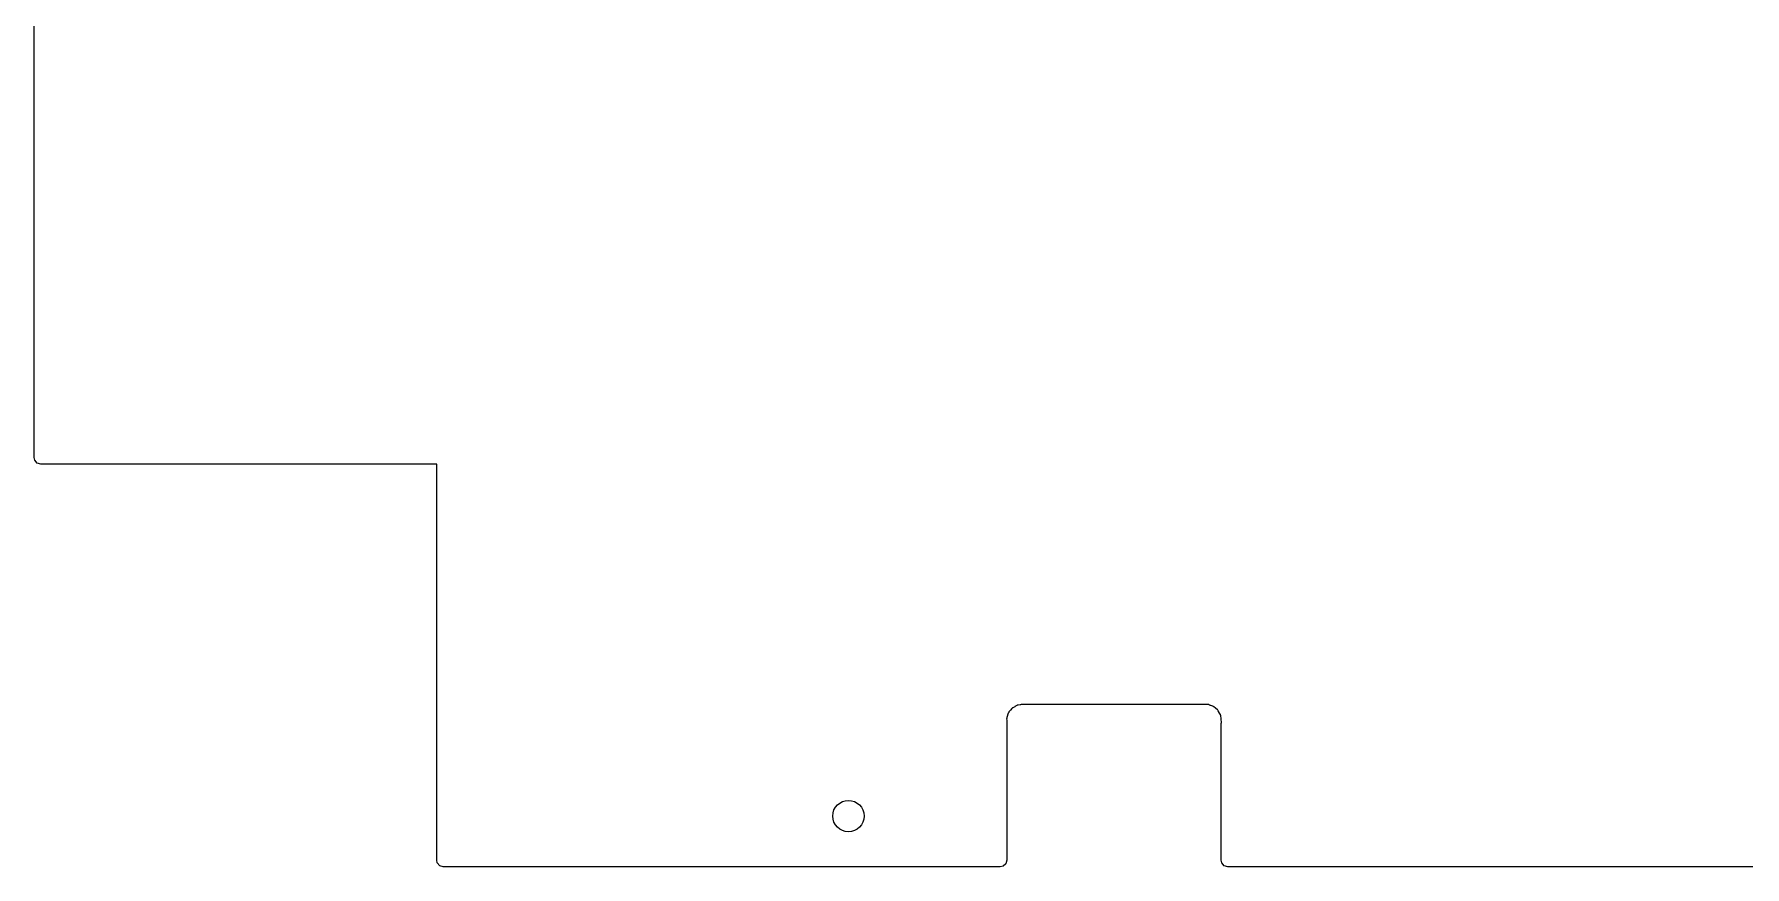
# Model space of a CAD drawing. Extents: x 3.95 to 6.43, y -4.85 to -2.37.
# Drawn here: x 3.949 to 5.237, y -4.85 to -4.224 of the extents above; entities that cross this region are included whole.
import ezdxf

# ---------------------------------------------------------------- set-up
doc = ezdxf.new("R2010")
doc.units = 0
doc.header["$MEASUREMENT"] = 0
doc.layers.add('BLACK', color=7, linetype='CONTINUOUS')

msp = doc.modelspace()

# ---------------------------------------------------------------- linework, layer by layer
at = {"layer": 'BLACK', "linetype": 'CONTINUOUS'}
for p, q in [((3.9488, -4.5423), (3.9488, -4.161)), ((3.9493, -4.5443), (3.9488, -4.5423)), ((3.9511, -4.5465), (3.9493, -4.5443)), ((3.9538, -4.5472), (3.9511, -4.5465)), ((4.252, -4.5472), (3.9538, -4.5472)), ((4.252, -4.8454), (4.252, -4.5472)), ((4.6812, -4.7387), (4.6811, -4.739)), ((4.6811, -4.739), (4.6812, -4.74)), ((4.6813, -4.7379), (4.6812, -4.7383)), ((4.6812, -4.7383), (4.6812, -4.7387)), ((4.6812, -4.74), (4.6813, -4.7406)), ((4.6818, -4.7365), (4.6813, -4.7379)), ((4.6819, -4.7363), (4.6818, -4.7365)), ((4.6823, -4.7348), (4.6819, -4.7363)), ((4.6825, -4.7344), (4.6823, -4.7348)), ((4.6827, -4.7342), (4.6825, -4.7344)), ((4.6829, -4.7338), (4.6827, -4.7342)), ((4.6839, -4.7327), (4.6829, -4.7338)), ((4.6841, -4.7325), (4.6839, -4.7327)), ((4.685, -4.7313), (4.6841, -4.7325)), ((4.6853, -4.731), (4.685, -4.7313)), ((4.6855, -4.7308), (4.6853, -4.731)), ((4.6859, -4.7306), (4.6855, -4.7308)), ((4.6872, -4.7299), (4.6859, -4.7306)), ((4.6874, -4.7298), (4.6872, -4.7299)), ((4.6888, -4.7289), (4.6874, -4.7298)), ((4.6891, -4.7288), (4.6888, -4.7289)), ((4.6894, -4.7287), (4.6891, -4.7288)), ((4.6898, -4.7286), (4.6894, -4.7287)), ((4.6914, -4.7284), (4.6898, -4.7286)), ((4.6916, -4.7284), (4.6914, -4.7284)), ((4.692, -4.7283), (4.6916, -4.7284)), ((4.6924, -4.7283), (4.692, -4.7283)), ((4.6927, -4.7283), (4.6924, -4.7283)), ((4.6942, -4.7282), (4.6927, -4.7283)), ((4.6946, -4.7282), (4.6942, -4.7282)), ((4.6955, -4.7283), (4.6946, -4.7282)), ((4.8302, -4.7283), (4.6955, -4.7283)), ((4.8305, -4.7283), (4.8302, -4.7283)), ((4.832, -4.7282), (4.8305, -4.7283)), ((4.8324, -4.7282), (4.832, -4.7282)), ((4.8327, -4.7283), (4.8324, -4.7282)), ((4.8331, -4.7283), (4.8327, -4.7283)), ((4.8338, -4.7286), (4.8331, -4.7283)), ((4.8331, -4.7283), (4.8331, -4.7283)), ((4.8331, -4.7283), (4.8331, -4.7283)), ((4.8346, -4.7289), (4.8338, -4.7286)), ((4.8348, -4.729), (4.8346, -4.7289)), ((4.8363, -4.7294), (4.8348, -4.729)), ((4.8366, -4.7296), (4.8363, -4.7294)), ((4.8369, -4.7297), (4.8366, -4.7296)), ((4.8372, -4.7299), (4.8369, -4.7297)), ((4.8384, -4.731), (4.8372, -4.7299)), ((4.8372, -4.7299), (4.8372, -4.7299)), ((4.8386, -4.7311), (4.8384, -4.731)), ((4.8398, -4.732), (4.8386, -4.7311)), ((4.8401, -4.7323), (4.8398, -4.732)), ((4.8403, -4.7326), (4.8401, -4.7323)), ((4.8405, -4.7329), (4.8403, -4.7326)), ((4.8412, -4.7343), (4.8405, -4.7329)), ((4.8405, -4.7329), (4.8405, -4.7329)), ((4.8413, -4.7345), (4.8412, -4.7343)), ((4.8421, -4.7358), (4.8413, -4.7345)), ((4.8423, -4.7362), (4.8421, -4.7358)), ((4.8421, -4.7358), (4.8421, -4.7358)), ((4.8424, -4.7365), (4.8423, -4.7362)), ((4.8425, -4.7369), (4.8424, -4.7365)), ((4.8426, -4.7384), (4.8425, -4.7369)), ((4.8425, -4.7369), (4.8425, -4.7369)), ((4.8427, -4.7386), (4.8426, -4.7384)), ((4.8427, -4.739), (4.8427, -4.7386)), ((4.8427, -4.7391), (4.8427, -4.739)), ((4.8427, -4.7395), (4.8427, -4.7391)), ((4.8427, -4.7391), (4.8427, -4.7391)), ((4.8427, -4.7397), (4.8427, -4.7395)), ((4.8429, -4.7413), (4.8427, -4.7397)), ((4.6813, -4.7406), (4.6813, -4.7408)), ((4.6813, -4.7408), (4.6813, -4.8454)), ((4.8427, -4.7425), (4.8429, -4.7417)), ((4.8427, -4.8454), (4.8427, -4.7425)), ((4.8429, -4.7417), (4.8429, -4.7413)), ((4.2524, -4.8475), (4.252, -4.8454)), ((4.2542, -4.8496), (4.2524, -4.8475)), ((4.2569, -4.8504), (4.2542, -4.8496)), ((4.6763, -4.8504), (4.2569, -4.8504)), ((4.6784, -4.8499), (4.6763, -4.8504)), ((4.6805, -4.8481), (4.6784, -4.8499)), ((4.6813, -4.8454), (4.6805, -4.8481)), ((4.8432, -4.8475), (4.8427, -4.8454)), ((4.845, -4.8496), (4.8432, -4.8475)), ((4.8477, -4.8504), (4.845, -4.8496)), ((5.5263, -4.8504), (4.8477, -4.8504))]:
    msp.add_line(p, q, dxfattribs=at)
at = {"layer": 'BLACK'}
msp.add_circle((4.562, -4.8122), 0.0118, dxfattribs=at)

doc.saveas('drawing.dxf')
